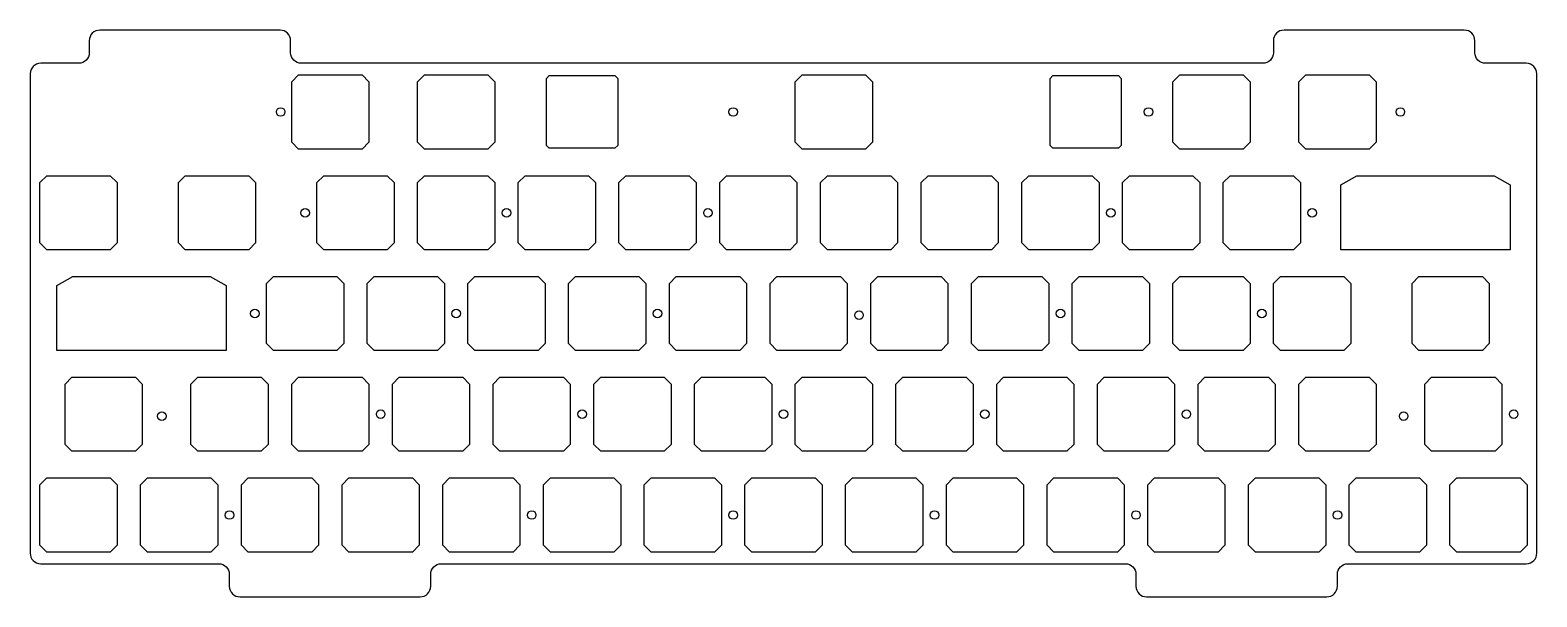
# Model space of a CAD drawing. Header units: millimetres. Extents: x -357 to -72, y 98 to 205.
import ezdxf

# ---------------------------------------------------------------- set-up
doc = ezdxf.new("R2010")
doc.units = ezdxf.units.MM
doc.layers.get('0').update_dxf_attribs({"linetype": 'CONTINUOUS'})

msp = doc.modelspace()

# ---------------------------------------------------------------- linework, layer by layer
msp.add_lwpolyline([(-356.81, 196.55), (-356.81, 105.91, 0.414207), (-354.81, 103.91), (-321.14, 103.91, -0.414214), (-319.14, 101.91), (-319.14, 99.64, 0.414214), (-317.14, 97.64), (-283.04, 97.64, 0.414214), (-281.04, 99.64), (-281.04, 101.91, -0.414214), (-279.04, 103.91), (-149.64, 103.91, -0.414214), (-147.64, 101.91), (-147.64, 99.64, 0.414214), (-145.64, 97.64), (-111.54, 97.64, 0.414214), (-109.54, 99.64), (-109.54, 101.91, -0.414214), (-107.54, 103.91), (-73.81, 103.91, 0.41412), (-71.81, 105.91), (-71.81, 196.55, 0.40793), (-73.81, 198.51), (-81.54, 198.51, -0.414214), (-83.54, 200.51), (-83.54, 202.78, 0.414214), (-85.54, 204.78), (-119.64, 204.78, 0.414214), (-121.64, 202.78), (-121.64, 200.51, -0.414214), (-123.64, 198.51), (-305.54, 198.51, -0.414214), (-307.54, 200.51), (-307.54, 202.78, 0.414214), (-309.54, 204.78), (-343.64, 204.78, 0.414214), (-345.64, 202.78), (-345.64, 200.51, -0.414214), (-347.64, 198.51), (-354.81, 198.51, 0.408044)], format="xyb", close=True)
for points in [[(-294.04, 182.31), (-306.04, 182.31), (-307.34, 183.61), (-307.34, 195.01), (-306.04, 196.31), (-294.04, 196.31), (-292.74, 195.01), (-292.74, 183.61)], [(-282.22, 182.31), (-283.53, 183.61), (-283.53, 195.01), (-282.22, 196.31), (-270.23, 196.31), (-268.93, 195.01), (-268.93, 183.61), (-270.23, 182.31)], [(-245.68, 182.95), (-246.19, 182.44), (-258.64, 182.44), (-259.14, 182.95), (-259.14, 195.67), (-258.64, 196.18), (-246.19, 196.18), (-245.68, 195.67)], [(-210.79, 182.31), (-212.09, 183.61), (-212.09, 195.01), (-210.79, 196.31), (-198.79, 196.31), (-197.49, 195.01), (-197.49, 183.61), (-198.79, 182.31)], [(-163.39, 196.18), (-150.94, 196.18), (-150.43, 195.67), (-150.43, 182.95), (-150.94, 182.44), (-163.39, 182.44), (-163.89, 182.95), (-163.89, 195.67)], [(-127.35, 196.31), (-126.05, 195.01), (-126.05, 183.61), (-127.35, 182.31), (-139.35, 182.31), (-140.65, 183.61), (-140.65, 195.01), (-139.35, 196.31)], [(-116.84, 195.01), (-115.54, 196.31), (-103.54, 196.31), (-102.24, 195.01), (-102.24, 183.61), (-103.54, 182.31), (-115.54, 182.31), (-116.84, 183.61)], [(-341.66, 177.26), (-340.36, 175.96), (-340.36, 164.56), (-341.66, 163.26), (-353.66, 163.26), (-354.96, 164.56), (-354.96, 175.96), (-353.66, 177.26)], [(-314.17, 175.96), (-314.17, 164.56), (-315.47, 163.26), (-327.47, 163.26), (-328.77, 164.56), (-328.77, 175.96), (-327.47, 177.26), (-315.47, 177.26)], [(-302.58, 175.96), (-301.27, 177.26), (-289.28, 177.26), (-287.98, 175.96), (-287.98, 164.56), (-289.28, 163.26), (-301.27, 163.26), (-302.58, 164.56)], [(-283.53, 164.56), (-283.53, 175.96), (-282.22, 177.26), (-270.23, 177.26), (-268.93, 175.96), (-268.93, 164.56), (-270.23, 163.26), (-282.22, 163.26)], [(-264.48, 164.56), (-264.48, 175.96), (-263.17, 177.26), (-251.18, 177.26), (-249.88, 175.96), (-249.88, 164.56), (-251.18, 163.26), (-263.17, 163.26)], [(-230.83, 164.56), (-232.13, 163.26), (-244.12, 163.26), (-245.43, 164.56), (-245.43, 175.96), (-244.12, 177.26), (-232.13, 177.26), (-230.83, 175.96)], [(-213.08, 163.26), (-225.07, 163.26), (-226.38, 164.56), (-226.38, 175.96), (-225.07, 177.26), (-213.08, 177.26), (-211.78, 175.96), (-211.78, 164.56)], [(-207.33, 175.96), (-206.02, 177.26), (-194.03, 177.26), (-192.73, 175.96), (-192.73, 164.56), (-194.03, 163.26), (-206.02, 163.26), (-207.33, 164.56)], [(-173.68, 164.56), (-174.98, 163.26), (-186.97, 163.26), (-188.28, 164.56), (-188.28, 175.96), (-186.97, 177.26), (-174.98, 177.26), (-173.68, 175.96)], [(-169.23, 164.56), (-169.23, 175.96), (-167.92, 177.26), (-155.93, 177.26), (-154.63, 175.96), (-154.63, 164.56), (-155.93, 163.26), (-167.92, 163.26)], [(-135.58, 175.96), (-135.58, 164.56), (-136.88, 163.26), (-148.87, 163.26), (-150.18, 164.56), (-150.18, 175.96), (-148.87, 177.26), (-136.88, 177.26)], [(-131.13, 175.96), (-129.82, 177.26), (-117.83, 177.26), (-116.53, 175.96), (-116.53, 164.56), (-117.83, 163.26), (-129.82, 163.26), (-131.13, 164.56)], [(-79.87, 177.26), (-76.87, 175.53), (-76.87, 163.26), (-108.87, 163.26), (-108.87, 175.53), (-105.87, 177.26)], [(-351.76, 144.21), (-351.76, 156.48), (-348.76, 158.21), (-322.76, 158.21), (-319.76, 156.48), (-319.76, 144.21)], [(-310.8, 144.21), (-312.1, 145.51), (-312.1, 156.91), (-310.8, 158.21), (-298.8, 158.21), (-297.5, 156.91), (-297.5, 145.51), (-298.8, 144.21)], [(-291.75, 158.21), (-279.75, 158.21), (-278.45, 156.91), (-278.45, 145.51), (-279.75, 144.21), (-291.75, 144.21), (-293.05, 145.51), (-293.05, 156.91)], [(-274, 156.91), (-272.7, 158.21), (-260.7, 158.21), (-259.4, 156.91), (-259.4, 145.51), (-260.7, 144.21), (-272.7, 144.21), (-274, 145.51)], [(-241.65, 144.21), (-253.65, 144.21), (-254.95, 145.51), (-254.95, 156.91), (-253.65, 158.21), (-241.65, 158.21), (-240.35, 156.91), (-240.35, 145.51)], [(-234.6, 144.21), (-235.9, 145.51), (-235.9, 156.91), (-234.6, 158.21), (-222.6, 158.21), (-221.3, 156.91), (-221.3, 145.51), (-222.6, 144.21)], [(-215.55, 158.21), (-203.55, 158.21), (-202.25, 156.91), (-202.25, 145.51), (-203.55, 144.21), (-215.55, 144.21), (-216.85, 145.51), (-216.85, 156.91)], [(-184.5, 158.21), (-183.2, 156.91), (-183.2, 145.51), (-184.5, 144.21), (-196.5, 144.21), (-197.8, 145.51), (-197.8, 156.91), (-196.5, 158.21)], [(-165.45, 144.21), (-177.45, 144.21), (-178.75, 145.51), (-178.75, 156.91), (-177.45, 158.21), (-165.45, 158.21), (-164.15, 156.91), (-164.15, 145.51)], [(-159.7, 156.91), (-158.4, 158.21), (-146.4, 158.21), (-145.1, 156.91), (-145.1, 145.51), (-146.4, 144.21), (-158.4, 144.21), (-159.7, 145.51)], [(-139.35, 158.21), (-127.35, 158.21), (-126.05, 156.91), (-126.05, 145.51), (-127.35, 144.21), (-139.35, 144.21), (-140.65, 145.51), (-140.65, 156.91)], [(-108.3, 158.21), (-107, 156.91), (-107, 145.51), (-108.3, 144.21), (-120.3, 144.21), (-121.6, 145.51), (-121.6, 156.91), (-120.3, 158.21)], [(-95.41, 156.91), (-94.11, 158.21), (-82.11, 158.21), (-80.81, 156.91), (-80.81, 145.51), (-82.11, 144.21), (-94.11, 144.21), (-95.41, 145.51)], [(-335.6, 126.46), (-336.9, 125.16), (-348.9, 125.16), (-350.2, 126.46), (-350.2, 137.86), (-348.9, 139.16), (-336.9, 139.16), (-335.6, 137.86)], [(-313.09, 125.16), (-325.09, 125.16), (-326.39, 126.46), (-326.39, 137.86), (-325.09, 139.16), (-313.09, 139.16), (-311.79, 137.86), (-311.79, 126.46)], [(-306.04, 139.16), (-294.04, 139.16), (-292.74, 137.86), (-292.74, 126.46), (-294.04, 125.16), (-306.04, 125.16), (-307.34, 126.46), (-307.34, 137.86)], [(-288.29, 126.46), (-288.29, 137.86), (-286.99, 139.16), (-274.99, 139.16), (-273.69, 137.86), (-273.69, 126.46), (-274.99, 125.16), (-286.99, 125.16)], [(-267.94, 125.16), (-269.24, 126.46), (-269.24, 137.86), (-267.94, 139.16), (-255.94, 139.16), (-254.64, 137.86), (-254.64, 126.46), (-255.94, 125.16)], [(-236.89, 125.16), (-248.89, 125.16), (-250.19, 126.46), (-250.19, 137.86), (-248.89, 139.16), (-236.89, 139.16), (-235.59, 137.86), (-235.59, 126.46)], [(-229.84, 139.16), (-217.84, 139.16), (-216.54, 137.86), (-216.54, 126.46), (-217.84, 125.16), (-229.84, 125.16), (-231.14, 126.46), (-231.14, 137.86)], [(-212.09, 126.46), (-212.09, 137.86), (-210.79, 139.16), (-198.79, 139.16), (-197.49, 137.86), (-197.49, 126.46), (-198.79, 125.16), (-210.79, 125.16)], [(-179.74, 125.16), (-191.74, 125.16), (-193.04, 126.46), (-193.04, 137.86), (-191.74, 139.16), (-179.74, 139.16), (-178.44, 137.86), (-178.44, 126.46)], [(-160.69, 125.16), (-172.69, 125.16), (-173.99, 126.46), (-173.99, 137.86), (-172.69, 139.16), (-160.69, 139.16), (-159.39, 137.86), (-159.39, 126.46)], [(-140.34, 126.46), (-141.64, 125.16), (-153.64, 125.16), (-154.94, 126.46), (-154.94, 137.86), (-153.64, 139.16), (-141.64, 139.16), (-140.34, 137.86)], [(-135.89, 137.86), (-134.59, 139.16), (-122.59, 139.16), (-121.29, 137.86), (-121.29, 126.46), (-122.59, 125.16), (-134.59, 125.16), (-135.89, 126.46)], [(-103.54, 139.16), (-102.24, 137.86), (-102.24, 126.46), (-103.54, 125.16), (-115.54, 125.16), (-116.84, 126.46), (-116.84, 137.86), (-115.54, 139.16)], [(-78.43, 137.86), (-78.43, 126.46), (-79.73, 125.16), (-91.72, 125.16), (-93.03, 126.46), (-93.03, 137.86), (-91.72, 139.16), (-79.73, 139.16)], [(-341.66, 120.11), (-340.36, 118.81), (-340.36, 107.41), (-341.66, 106.11), (-353.66, 106.11), (-354.96, 107.41), (-354.96, 118.81), (-353.66, 120.11)], [(-322.61, 120.11), (-321.31, 118.81), (-321.31, 107.41), (-322.61, 106.11), (-334.61, 106.11), (-335.91, 107.41), (-335.91, 118.81), (-334.61, 120.11)], [(-302.26, 107.41), (-303.56, 106.11), (-315.56, 106.11), (-316.86, 107.41), (-316.86, 118.81), (-315.56, 120.11), (-303.56, 120.11), (-302.26, 118.81)], [(-296.51, 106.11), (-297.81, 107.41), (-297.81, 118.81), (-296.51, 120.11), (-284.51, 120.11), (-283.21, 118.81), (-283.21, 107.41), (-284.51, 106.11)], [(-277.46, 106.11), (-278.76, 107.41), (-278.76, 118.81), (-277.46, 120.11), (-265.46, 120.11), (-264.16, 118.81), (-264.16, 107.41), (-265.46, 106.11)], [(-258.41, 120.11), (-246.41, 120.11), (-245.11, 118.81), (-245.11, 107.41), (-246.41, 106.11), (-258.41, 106.11), (-259.71, 107.41), (-259.71, 118.81)], [(-240.66, 118.81), (-239.36, 120.11), (-227.36, 120.11), (-226.06, 118.81), (-226.06, 107.41), (-227.36, 106.11), (-239.36, 106.11), (-240.66, 107.41)], [(-207.01, 107.41), (-208.31, 106.11), (-220.31, 106.11), (-221.61, 107.41), (-221.61, 118.81), (-220.31, 120.11), (-208.31, 120.11), (-207.01, 118.81)], [(-202.56, 107.41), (-202.56, 118.81), (-201.26, 120.11), (-189.26, 120.11), (-187.96, 118.81), (-187.96, 107.41), (-189.26, 106.11), (-201.26, 106.11)], [(-170.21, 106.11), (-182.21, 106.11), (-183.51, 107.41), (-183.51, 118.81), (-182.21, 120.11), (-170.21, 120.11), (-168.91, 118.81), (-168.91, 107.41)], [(-151.16, 120.11), (-149.86, 118.81), (-149.86, 107.41), (-151.16, 106.11), (-163.16, 106.11), (-164.46, 107.41), (-164.46, 118.81), (-163.16, 120.11)], [(-132.11, 120.11), (-130.81, 118.81), (-130.81, 107.41), (-132.11, 106.11), (-144.11, 106.11), (-145.41, 107.41), (-145.41, 118.81), (-144.11, 120.11)], [(-125.06, 120.11), (-113.06, 120.11), (-111.76, 118.81), (-111.76, 107.41), (-113.06, 106.11), (-125.06, 106.11), (-126.36, 107.41), (-126.36, 118.81)], [(-92.71, 107.41), (-94.01, 106.11), (-106.01, 106.11), (-107.31, 107.41), (-107.31, 118.81), (-106.01, 120.11), (-94.01, 120.11), (-92.71, 118.81)], [(-88.26, 107.41), (-88.26, 118.81), (-86.96, 120.11), (-74.96, 120.11), (-73.66, 118.81), (-73.66, 107.41), (-74.96, 106.11), (-86.96, 106.11)]]:
    msp.add_lwpolyline(points, close=True)
for centre, radius in [((-309.43, 189.31), 0.812), ((-223.84, 189.31), 0.812), ((-145.26, 189.31), 0.811), ((-97.63, 189.31), 0.811), ((-304.8, 170.26), 0.811), ((-266.7, 170.26), 0.811), ((-228.6, 170.26), 0.811), ((-152.4, 170.26), 0.811), ((-114.3, 170.26), 0.811), ((-314.33, 151.21), 0.811), ((-276.23, 151.21), 0.811), ((-238.13, 151.21), 0.811), ((-200.03, 150.91), 0.811), ((-161.93, 151.21), 0.811), ((-123.83, 151.21), 0.811), ((-331.91, 131.82), 0.811), ((-290.51, 132.16), 0.811), ((-252.41, 132.16), 0.811), ((-214.31, 132.16), 0.811), ((-176.21, 132.16), 0.811), ((-138.11, 132.16), 0.811), ((-97.01, 131.81), 0.811), ((-76.2, 132.16), 0.811), ((-319.09, 113.11), 0.812), ((-261.94, 113.11), 0.811), ((-223.84, 113.11), 0.811), ((-185.74, 113.11), 0.811), ((-147.64, 113.11), 0.811), ((-109.54, 113.11), 0.811)]:
    msp.add_circle(centre, radius)

doc.saveas('drawing.dxf')
